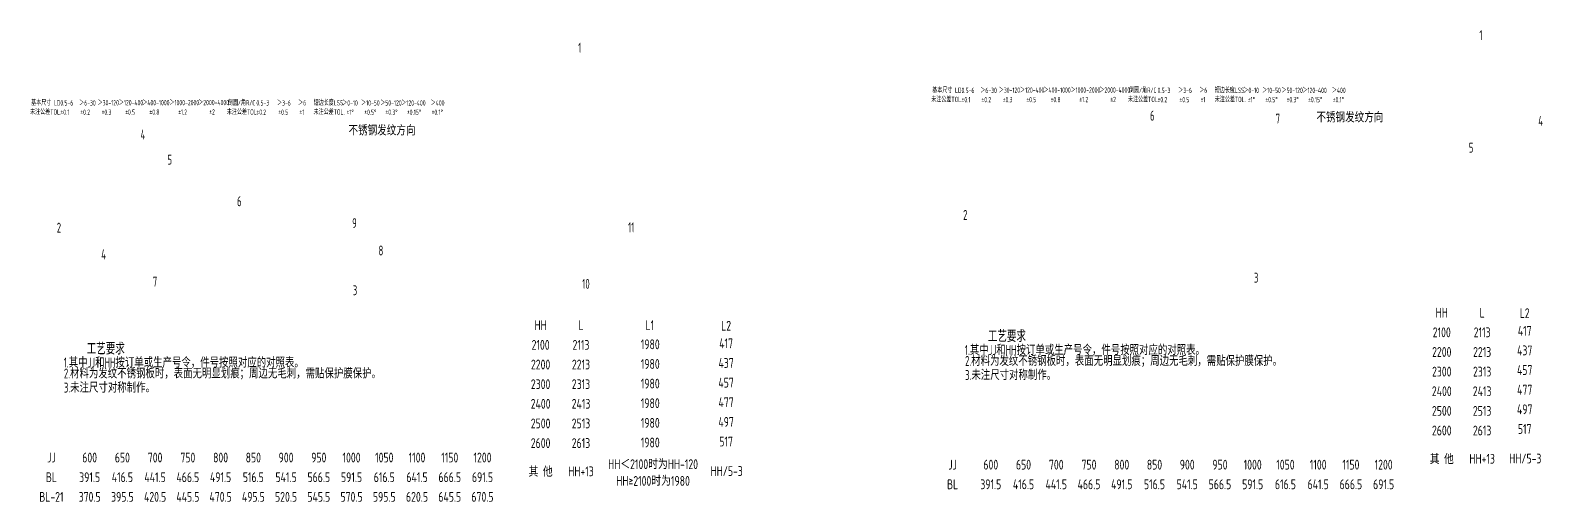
# Model space of a CAD drawing. Header units: inches. Extents: x 14216 to 120088, y -29410 to 23559.
# Drawn here: x 82629 to 84677, y 11397 to 12036 of the extents above; entities that cross this region are included whole.
import ezdxf
from ezdxf.enums import TextEntityAlignment as Align

# ---------------------------------------------------------------- set-up
doc = ezdxf.new("R2010")
doc.units = ezdxf.units.IN
doc.header["$LTSCALE"] = 0.3
doc.header["$MEASUREMENT"] = 0
for name, color, linetype in [('2', 2, 'Continuous'), ('2细实线', 2, 'Continuous'), ('6', 3, 'Continuous'), ('7', 4, 'Continuous')]:
    doc.layers.add(name, color=color, linetype=linetype)
doc.layers.add('粗实线', color=7, linetype='Continuous', lineweight=30)
doc.styles.add('HZ', font='isocp2.shx', dxfattribs={"width": 0.7, "bigfont": 'hztxt.shx'})

msp = doc.modelspace()

# ---------------------------------------------------------------- texts
at = {"layer": '2', "color": 6, "style": 'HZ', "width": 0.8}
for p in [(84370.271, 11907.029), (83059.529, 11889.271)]:
    msp.add_text('不锈钢发纹方向', height=13.5, dxfattribs=at).set_placement(p, align=Align.BOTTOM_LEFT)
at = {"layer": '2', "style": 'HZ', "width": 0.8}
for s, p in [('HH', (84540.048, 11653.243)), ('L', (84594.725, 11653.243)), ('L2', (84652.359, 11652.576)), ('HH', (83319.71, 11636.236)), ('L', (83374.388, 11636.236)), ('L1', (83467.581, 11636.236)), ('L2', (83570.932, 11635.569)), ('417', (84652.359, 11628.73)), ('2100', (83319.71, 11609.636)), ('2113', (83374.388, 11609.636)), ('1980', (83468.189, 11610.383)), ('417', (83570.932, 11611.723)), ('2100', (84540.048, 11626.643)), ('2113', (84594.725, 11626.643)), ('2200', (84540.048, 11600.043)), ('2213', (84594.725, 11600.043)), ('437', (84652.359, 11602.13)), ('2200', (83319.71, 11583.036)), ('2213', (83374.388, 11583.036)), ('1980', (83468.189, 11583.783)), ('437', (83570.932, 11585.123)), ('2300', (84540.048, 11573.443)), ('2313', (84594.725, 11573.443)), ('457', (84652.359, 11575.53)), ('2300', (83319.71, 11556.436)), ('2313', (83374.388, 11556.436)), ('1980', (83468.189, 11557.183)), ('457', (83570.932, 11558.523)), ('2400', (84540.048, 11546.843)), ('2413', (84594.725, 11546.843)), ('477', (84652.359, 11548.93)), ('2400', (83319.71, 11529.836)), ('2413', (83374.388, 11529.836)), ('1980', (83468.189, 11530.583)), ('477', (83570.932, 11531.923)), ('497', (83570.932, 11505.323)), ('2500', (84540.048, 11520.243)), ('2513', (84594.725, 11520.243)), ('497', (84652.359, 11522.33)), ('2500', (83319.71, 11503.236)), ('2513', (83374.388, 11503.236)), ('1980', (83468.189, 11503.983)), ('2600', (84540.048, 11493.643)), ('2613', (84594.725, 11493.643)), ('517', (84652.359, 11495.73)), ('2600', (83319.71, 11476.636)), ('2613', (83374.388, 11476.636)), ('1980', (83468.189, 11477.383)), ('517', (83570.932, 11478.723)), ('HH＜2100时为HH-120', (83471.997, 11448.029)), ('其 他', (84540.048, 11454.81)), ('HH+13', (84594.725, 11455.361)), ('HH/5-3', (84653.146, 11455.717)), ('其 他', (83319.71, 11437.803)), ('HH+13', (83374.388, 11438.354)), ('HH≥2100时为1980', (83471.997, 11425.364)), ('HH/5-3', (83571.719, 11438.71))]:
    msp.add_text(s, height=13.3, dxfattribs=at).set_placement(p, align=Align.MIDDLE_CENTER)
at = {"layer": '2', "color": 6, "style": 'HZ', "width": 0.7}
for s, p in [('1.其中JJ和HH按订单或生产号令，件号按照对应的对照表。', (82673.906, 11578.938)), ('1.其中JJ和HH按订单或生产号令，件号按照对应的对照表。', (83894.243, 11595.945)), ('2.材料为发纹不锈钢板时，表面无明显划痕；周边无毛刺，需贴保护膜保护。', (83894.537, 11581.2)), ('2.材料为发纹不锈钢板时，表面无明显划痕；周边无毛刺，需贴保护膜保护。', (82674.199, 11564.193)), ('3.未注尺寸对称制作。', (83894.531, 11562.077)), ('3.未注尺寸对称制作。', (82674.193, 11545.07))]:
    msp.add_text(s, height=13.5, dxfattribs=at).set_placement(p)
at = {"layer": '2细实线', "style": 'HZ', "width": 0.8}
for s, p in [('JJ', (82657.27, 11457.001)), ('600', (82708.992, 11457.001)), ('650', (82753.325, 11457.001)), ('700', (82797.659, 11457.001)), ('750', (82841.992, 11457.001)), ('800', (82886.325, 11457.001)), ('850', (82930.659, 11457.001)), ('900', (82974.992, 11457.001)), ('950', (83019.325, 11457.001)), ('1000', (83063.659, 11457.001)), ('1050', (83107.992, 11457.001)), ('1100', (83152.325, 11457.001)), ('1150', (83196.659, 11457.001)), ('1200', (83240.992, 11457.001)), ('JJ', (83877.608, 11447.408)), ('600', (83929.33, 11447.408)), ('650', (83973.663, 11447.408)), ('700', (84017.996, 11447.408)), ('750', (84062.33, 11447.408)), ('800', (84106.663, 11447.408)), ('850', (84150.996, 11447.408)), ('900', (84195.33, 11447.408)), ('950', (84239.663, 11447.408)), ('1000', (84283.996, 11447.408)), ('1050', (84328.33, 11447.408)), ('1100', (84372.663, 11447.408)), ('1150', (84416.996, 11447.408)), ('1200', (84461.33, 11447.408)), ('BL', (82657.27, 11430.401)), ('391.5', (82708.992, 11430.401)), ('416.5', (82753.325, 11430.401)), ('441.5', (82797.659, 11430.401)), ('466.5', (82841.992, 11430.401)), ('491.5', (82886.325, 11430.401)), ('516.5', (82930.659, 11430.401)), ('541.5', (82974.992, 11430.401)), ('566.5', (83019.325, 11430.401)), ('591.5', (83063.659, 11430.401)), ('616.5', (83107.992, 11430.401)), ('641.5', (83152.325, 11430.401)), ('666.5', (83196.659, 11430.401)), ('691.5', (83240.992, 11430.401)), ('BL-21', (82657.27, 11403.801)), ('370.5', (82708.992, 11403.801)), ('395.5', (82753.325, 11403.801)), ('420.5', (82797.659, 11403.801)), ('445.5', (82841.992, 11403.801)), ('470.5', (82886.325, 11403.801)), ('495.5', (82930.659, 11403.801)), ('520.5', (82974.992, 11403.801)), ('545.5', (83019.325, 11403.801)), ('570.5', (83063.659, 11403.801)), ('595.5', (83107.992, 11403.801)), ('620.5', (83152.325, 11403.801)), ('645.5', (83196.659, 11403.801)), ('670.5', (83240.992, 11403.801)), ('BL', (83877.608, 11420.808)), ('391.5', (83929.33, 11420.808)), ('416.5', (83973.663, 11420.808)), ('441.5', (84017.996, 11420.808)), ('466.5', (84062.33, 11420.808)), ('491.5', (84106.663, 11420.808)), ('516.5', (84150.996, 11420.808)), ('541.5', (84195.33, 11420.808)), ('566.5', (84239.663, 11420.808)), ('591.5', (84283.996, 11420.808)), ('616.5', (84328.33, 11420.808)), ('641.5', (84372.663, 11420.808)), ('666.5', (84416.996, 11420.808)), ('691.5', (84461.33, 11420.808))]:
    msp.add_text(s, height=13.3, dxfattribs=at).set_placement(p, align=Align.MIDDLE_CENTER)
at = {"layer": '6', "color": 2, "style": 'HZ', "width": 0.7}
for s, p in [('基本尺寸 LD.', (82629.822, 11934.003)), ('＞30-120', (82719.827, 11934.051)), ('＞120-400', (82748.565, 11934.144)), ('＞400-1000', (82780.364, 11934.144)), ('＞1000-2000', (82817.06, 11934.234)), ('＞2000-4000', (82856.134, 11934.325)), ('倒圆/角R/C', (82896.196, 11934.003)), ('＞6', (82991.322, 11934.051)), ('短边长度LSS.', (83012.315, 11934.003)), ('未注公差TOL.', (83848.742, 11938.554)), ('基本尺寸 LD.', (83850.16, 11951.01)), ('0.5-6', (83889.711, 11950.837)), ('%%P0.1', (83889.711, 11938.237)), ('＞6-30', (83915.168, 11950.837)), ('%%P0.2', (83916.711, 11938.237)), ('＞30-120', (83940.165, 11951.058)), ('%%P0.3', (83945.511, 11938.237)), ('＞120-400', (83968.903, 11951.151)), ('%%P0.5', (83977.453, 11938.33)), ('＞400-1000', (84000.701, 11951.151)), ('%%P0.8', (84010.335, 11938.33)), ('＞1000-2000', (84037.398, 11951.241)), ('%%P1.2', (84049.225, 11938.42)), ('＞2000-4000', (84076.472, 11951.332)), ('%%P2', (84091.261, 11938.511)), ('未注公差TOL.', (84115.116, 11938.554)), ('倒圆/角R/C', (84116.534, 11951.01)), ('0.5-3', (84155.185, 11950.837)), ('%%P0.2', (84155.185, 11938.237)), ('＞3-6', (84183.138, 11950.837)), ('%%P0.5', (84184.827, 11938.237)), ('＞6', (84211.66, 11951.058)), ('%%P1', (84213.397, 11938.237)), ('未注公差TOL.', (84232.665, 11938.554)), ('短边长度LSS.', (84232.652, 11951.01)), ('＞0-10', (84271.44, 11950.837)), ('%%P1%%D', (84277.211, 11938.237)), ('＞10-50', (84296.916, 11950.837)), ('%%P0.5%%D', (84301.182, 11938.237)), ('＞50-120', (84322.957, 11950.837)), ('%%P0.3%%D', (84329.927, 11938.237)), ('＞120-400', (84351.363, 11950.837)), ('%%P0.15%%D', (84358.957, 11938.237)), ('＞400', (84391.235, 11950.837)), ('%%P0.1%%D', (84392.41, 11938.237)), ('未注公差TOL.', (82628.405, 11921.547)), ('0.5-6', (82669.373, 11933.83)), ('%%P0.1', (82669.373, 11921.23)), ('＞6-30', (82694.831, 11933.83)), ('%%P0.2', (82696.373, 11921.23)), ('%%P0.3', (82725.173, 11921.23)), ('%%P0.5', (82757.116, 11921.323)), ('%%P0.8', (82789.997, 11921.323)), ('%%P1.2', (82828.888, 11921.413)), ('%%P2', (82870.924, 11921.504)), ('未注公差TOL.', (82894.779, 11921.547)), ('0.5-3', (82934.847, 11933.83)), ('%%P0.2', (82934.847, 11921.23)), ('＞3-6', (82962.801, 11933.83)), ('%%P0.5', (82964.489, 11921.23)), ('%%P1', (82993.059, 11921.23)), ('未注公差TOL.', (83012.327, 11921.547)), ('＞0-10', (83051.103, 11933.83)), ('%%P1%%D', (83056.873, 11921.23)), ('＞10-50', (83076.578, 11933.83)), ('%%P0.5%%D', (83080.844, 11921.23)), ('＞50-120', (83102.62, 11933.83)), ('%%P0.3%%D', (83109.589, 11921.23)), ('＞120-400', (83131.025, 11933.83)), ('%%P0.15%%D', (83138.619, 11921.23)), ('＞400', (83170.898, 11933.83)), ('%%P0.1%%D', (83172.072, 11921.23))]:
    msp.add_text(s, height=7.2, dxfattribs=at).set_placement(p)
at = {"layer": '7', "style": 'HZ', "width": 0.7}
for s, p in [('1', (84590.962, 12022.353)), ('1', (83370.624, 12005.346)), ('6', (84144.931, 11913.432)), ('7', (84315.125, 11909.174)), ('4', (82778.03, 11887.847)), ('4', (84670.721, 11906.436)), ('5', (84576.75, 11870.039)), ('5', (82814.453, 11853.729)), ('6', (82908.586, 11797.445)), ('9', (83064.561, 11767.785)), ('2', (83891.872, 11778.918)), ('2', (82664.471, 11761.629)), ('11', (83438.182, 11762.055)), ('4', (82724.725, 11725.552)), ('8', (83100.252, 11730.739)), ('7', (82794.571, 11688.636)), ('10', (83376.08, 11685.58)), ('3', (84285.714, 11693.943)), ('3', (83065.377, 11676.936))]:
    msp.add_text(s, height=13.5, dxfattribs=at).set_placement(p)
at = {"layer": '粗实线', "color": 3, "linetype": 'Continuous', "lineweight": -3, "style": 'HZ', "width": 0.7}
for p in [(82705.039, 11596.532), (83925.377, 11613.539)]:
    msp.add_text('工艺要求', height=16, dxfattribs=at).set_placement(p)

doc.saveas('drawing.dxf')
